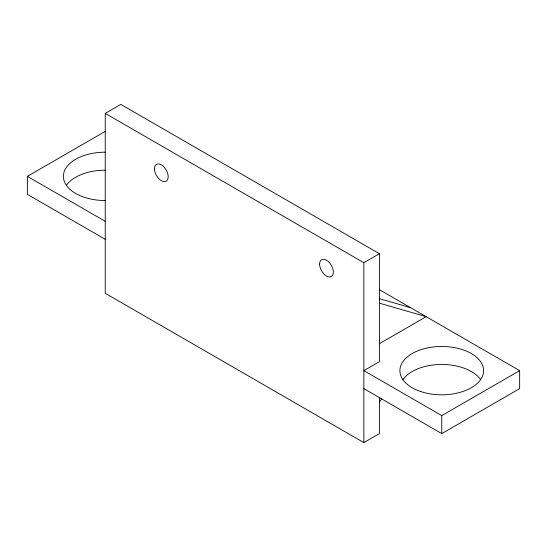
<?xml version="1.0" encoding="UTF-8"?>
<svg xmlns="http://www.w3.org/2000/svg" width="547" height="547" viewBox="0 0 547 547"><rect width="100%" height="100%" fill="white"/><g stroke="black" fill="none" stroke-linecap="round" stroke-linejoin="round"><path stroke-width="0.82" d="M379.317 402.298L381.731 398.811M379.44 397.341L379.44 433.607L363.858 442.598L105.243 293.288L105.243 113.393L120.825 104.402L379.44 253.712L379.44 361.649L363.858 370.64L441.757 415.611L519.65 370.64L519.65 388.63L441.757 433.6L363.858 388.63M105.243 239.319L27.35 194.349L27.35 176.36L105.243 131.389M105.243 113.393L363.858 262.704L379.44 253.712M379.256 343.762L426.175 316.672L379.44 303.182M379.44 298.683L410.599 307.681M379.604 289.787L519.65 370.64M27.35 176.36L105.243 221.33M441.757 415.611L441.757 433.6M363.858 262.704L363.858 442.598M66.337 185.426A41.859 24.171 0 0 1 105.243 170.179M402.852 379.707A41.859 24.171 0 0 1 441.757 364.459A41.859 24.171 0 0 1 480.663 379.707M105.243 200.53A41.859 24.171 0 0 1 63.384 176.36A41.859 24.171 0 0 1 105.243 152.189M420.821 391.57A41.859 24.171 0 0 0 483.616 370.64A41.859 24.171 0 0 0 420.821 349.711A41.859 24.171 0 0 0 420.821 391.57M154.473 168.804A9.696 5.6 60 0 0 164.756 181.597A9.696 5.6 60 0 0 164.756 167.881A9.696 5.6 60 0 0 154.473 168.804M319.612 264.146A9.696 5.6 60 0 0 329.896 276.939A9.696 5.6 60 0 0 329.896 263.223A9.696 5.6 60 0 0 319.612 264.146"/></g></svg>
